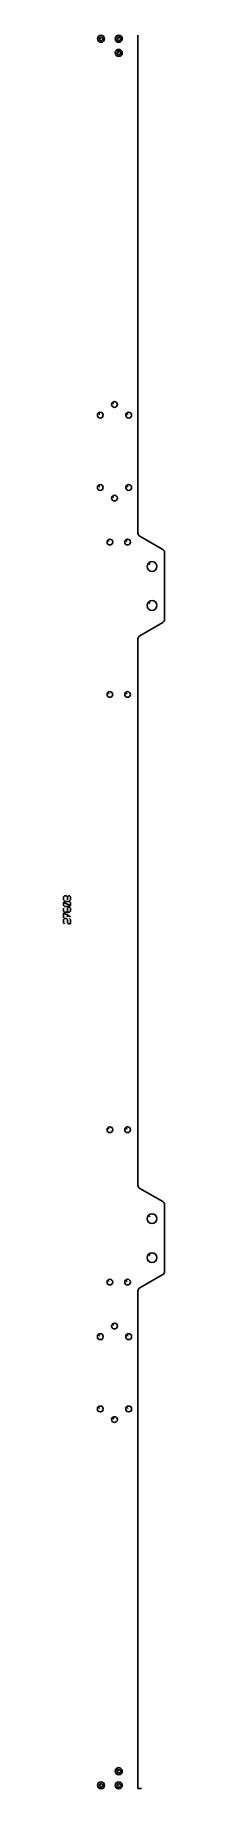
# Model space of a CAD drawing. Extents: x 1036 to 1179, y 14 to 2488.
import ezdxf

# ---------------------------------------------------------------- set-up
doc = ezdxf.new("R2010")
doc.units = 0

msp = doc.modelspace()

# ---------------------------------------------------------------- linework, layer by layer
for p, q in [((1089.33, 2482.88), (1087.53, 2484.68)), ((1114.33, 2482.88), (1112.53, 2484.68)), ((1141.42, 1785.45), (1141.42, 2488.1)), ((1114.33, 2462.88), (1112.53, 2464.68)), ((1087.54, 1952.68), (1085.45, 1954.76)), ((1107.54, 1967.68), (1105.45, 1969.76)), ((1127.54, 1952.68), (1125.45, 1954.76)), ((1087.54, 1850.68), (1085.45, 1852.76)), ((1107.54, 1835.68), (1105.45, 1837.76)), ((1127.54, 1850.68), (1125.45, 1852.76)), ((1101.04, 1773.68), (1098.95, 1775.76)), ((1126.04, 1773.68), (1123.95, 1775.76)), ((1176.39, 1762.4), (1143.89, 1781.17)), ((1178.92, 1663.8), (1178.92, 1758.03)), ((1158.5, 1741.21), (1156.42, 1743.3)), ((1158.5, 1686.21), (1156.42, 1688.3)), ((1143.89, 1640.67), (1176.39, 1659.43)), ((1141.42, 865.45), (1141.42, 1636.38)), ((1101.04, 1558.68), (1098.95, 1560.76)), ((1126.04, 1558.68), (1123.95, 1560.76)), ((1037.86, 1273.84), (1036.43, 1272.41)), ((1036.43, 1272.41), (1036.43, 1268.12)), ((1036.43, 1268.12), (1037.86, 1266.69)), ((1036.43, 1264.37), (1037.86, 1265.8)), ((1036.43, 1264.37), (1046.43, 1260.09)), ((1036.43, 1260.09), (1036.43, 1264.37)), ((1040.71, 1273.84), (1037.86, 1273.84)), ((1037.86, 1265.8), (1045, 1265.8)), ((1042.14, 1272.41), (1040.71, 1273.84)), ((1043.57, 1273.84), (1042.14, 1272.41)), ((1042.14, 1268.12), (1042.14, 1272.41)), ((1045, 1273.84), (1043.57, 1273.84)), ((1046.43, 1272.41), (1045, 1273.84)), ((1045, 1266.69), (1046.43, 1268.12)), ((1045, 1265.8), (1046.43, 1264.37)), ((1046.43, 1268.12), (1046.43, 1272.41)), ((1046.43, 1264.37), (1046.43, 1260.09)), ((1037.86, 1258.66), (1036.43, 1260.09)), ((1036.43, 1252.05), (1036.43, 1256.34)), ((1037.86, 1250.62), (1036.43, 1252.05)), ((1046.43, 1244.02), (1036.43, 1249.73)), ((1036.43, 1249.73), (1036.43, 1242.59)), ((1036.43, 1240.27), (1037.86, 1241.69)), ((1036.43, 1235.98), (1036.43, 1240.27)), ((1045, 1258.66), (1037.86, 1258.66)), ((1045, 1250.62), (1037.86, 1250.62)), ((1037.86, 1241.69), (1040.71, 1241.69)), ((1040.71, 1241.69), (1042.14, 1240.27)), ((1042.14, 1256.34), (1043.57, 1257.77)), ((1042.14, 1250.62), (1042.14, 1256.34)), ((1042.14, 1244.02), (1042.14, 1248.3)), ((1042.14, 1240.27), (1042.14, 1235.98)), ((1043.57, 1257.77), (1045, 1257.77)), ((1046.43, 1260.09), (1045, 1258.66)), ((1045, 1257.77), (1046.43, 1256.34)), ((1046.43, 1252.05), (1045, 1250.62)), ((1046.43, 1240.27), (1045, 1241.69)), ((1046.43, 1256.34), (1046.43, 1252.05)), ((1046.43, 1234.55), (1046.43, 1240.27)), ((1037.86, 1234.55), (1036.43, 1235.98)), ((1042.14, 1235.98), (1043.57, 1234.55)), ((1043.57, 1234.55), (1046.43, 1234.55)), ((1101.04, 944.68), (1098.95, 946.76)), ((1126.04, 944.68), (1123.95, 946.76)), ((1176.39, 842.4), (1143.89, 861.17)), ((1158.5, 821.21), (1156.42, 823.3)), ((1178.92, 743.8), (1178.92, 838.03)), ((1158.5, 766.21), (1156.42, 768.3)), ((1101.04, 729.68), (1098.95, 731.76)), ((1126.04, 729.68), (1123.95, 731.76)), ((1143.89, 720.67), (1176.39, 739.43)), ((1141.42, 14.46), (1141.42, 716.38)), ((1107.54, 667.68), (1105.45, 669.76)), ((1087.54, 652.68), (1085.45, 654.76)), ((1127.54, 652.68), (1125.45, 654.76)), ((1087.54, 550.68), (1085.45, 552.76)), ((1127.54, 550.68), (1125.45, 552.76)), ((1107.54, 535.68), (1105.45, 537.76)), ((1114.33, 38.88), (1112.53, 40.68)), ((1089.33, 18.88), (1087.53, 20.68)), ((1114.33, 18.88), (1112.53, 20.68)), ((1146.37, 14.46), (1141.42, 14.46))]:
    msp.add_line(p, q)
for centre in [(1089.37, 2482.92), (1114.37, 2482.92), (1114.37, 2462.92), (1114.37, 38.92), (1089.37, 18.92), (1114.37, 18.92)]:
    msp.add_circle(centre, 5)
for centre, radius, start, end in [((1089.37, 2482.92), 2.55, 136.27303, 135.15871), ((1114.37, 2482.92), 2.55, 136.27303, 135.15871), ((1114.37, 2462.92), 2.55, 136.27303, 135.15871), ((1088.37, 1951.92), 4.07, 135.79572, 135), ((1108.37, 1966.92), 4.07, 135.79572, 135), ((1128.37, 1951.92), 4.07, 135.79572, 135), ((1088.37, 1849.92), 4.07, 135.79572, 135), ((1108.37, 1834.92), 4.07, 135.79572, 135), ((1128.37, 1849.92), 4.07, 135.79572, 135), ((1146.37, 1785.45), 4.95, 180, 239.91031), ((1101.87, 1772.92), 4.07, 135.79572, 135), ((1126.87, 1772.92), 4.07, 135.79572, 135), ((1173.87, 1758.03), 5.05, 0, 60.02971), ((1161.37, 1738.42), 6.95, 135.408, 135.05829), ((1161.37, 1683.42), 6.95, 135.408, 135.05829), ((1173.87, 1663.8), 5.04, 299.97029, 0), ((1146.37, 1636.38), 4.95, 120.03172, 180), ((1101.87, 1557.92), 4.07, 135.79572, 135), ((1126.87, 1557.92), 4.07, 135.79572, 135), ((1101.87, 943.92), 4.07, 135.79572, 135), ((1126.87, 943.92), 4.07, 135.79572, 135), ((1146.37, 865.45), 4.95, 180, 239.91031), ((1173.87, 838.03), 5.05, 0, 60.02971), ((1161.37, 818.42), 6.95, 135.408, 135.05829), ((1161.37, 763.42), 6.95, 135.408, 135.05829), ((1173.87, 743.8), 5.04, 299.97029, 0), ((1101.87, 728.92), 4.07, 135.79572, 135), ((1126.87, 728.92), 4.07, 135.79572, 135), ((1146.37, 716.38), 4.95, 120.03172, 180), ((1108.37, 666.92), 4.07, 135.79572, 135), ((1088.37, 651.92), 4.07, 135.79572, 135), ((1128.37, 651.92), 4.07, 135.79572, 135), ((1088.37, 549.92), 4.07, 135.79572, 135), ((1128.37, 549.92), 4.07, 135.79572, 135), ((1108.37, 534.92), 4.07, 135.79572, 135), ((1114.37, 38.92), 2.55, 136.27303, 135.15871), ((1089.37, 18.92), 2.55, 136.27303, 135.15871), ((1114.37, 18.92), 2.55, 136.27303, 135.15871)]:
    msp.add_arc(centre, radius, start, end)

doc.saveas('drawing.dxf')
